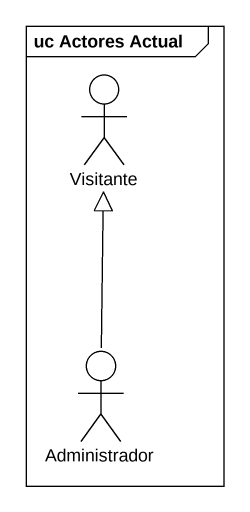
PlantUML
@startuml
mainframe uc Actores Actual
actor Visitante
actor Administrador
Administrador -up-|> Visitante
@enduml
